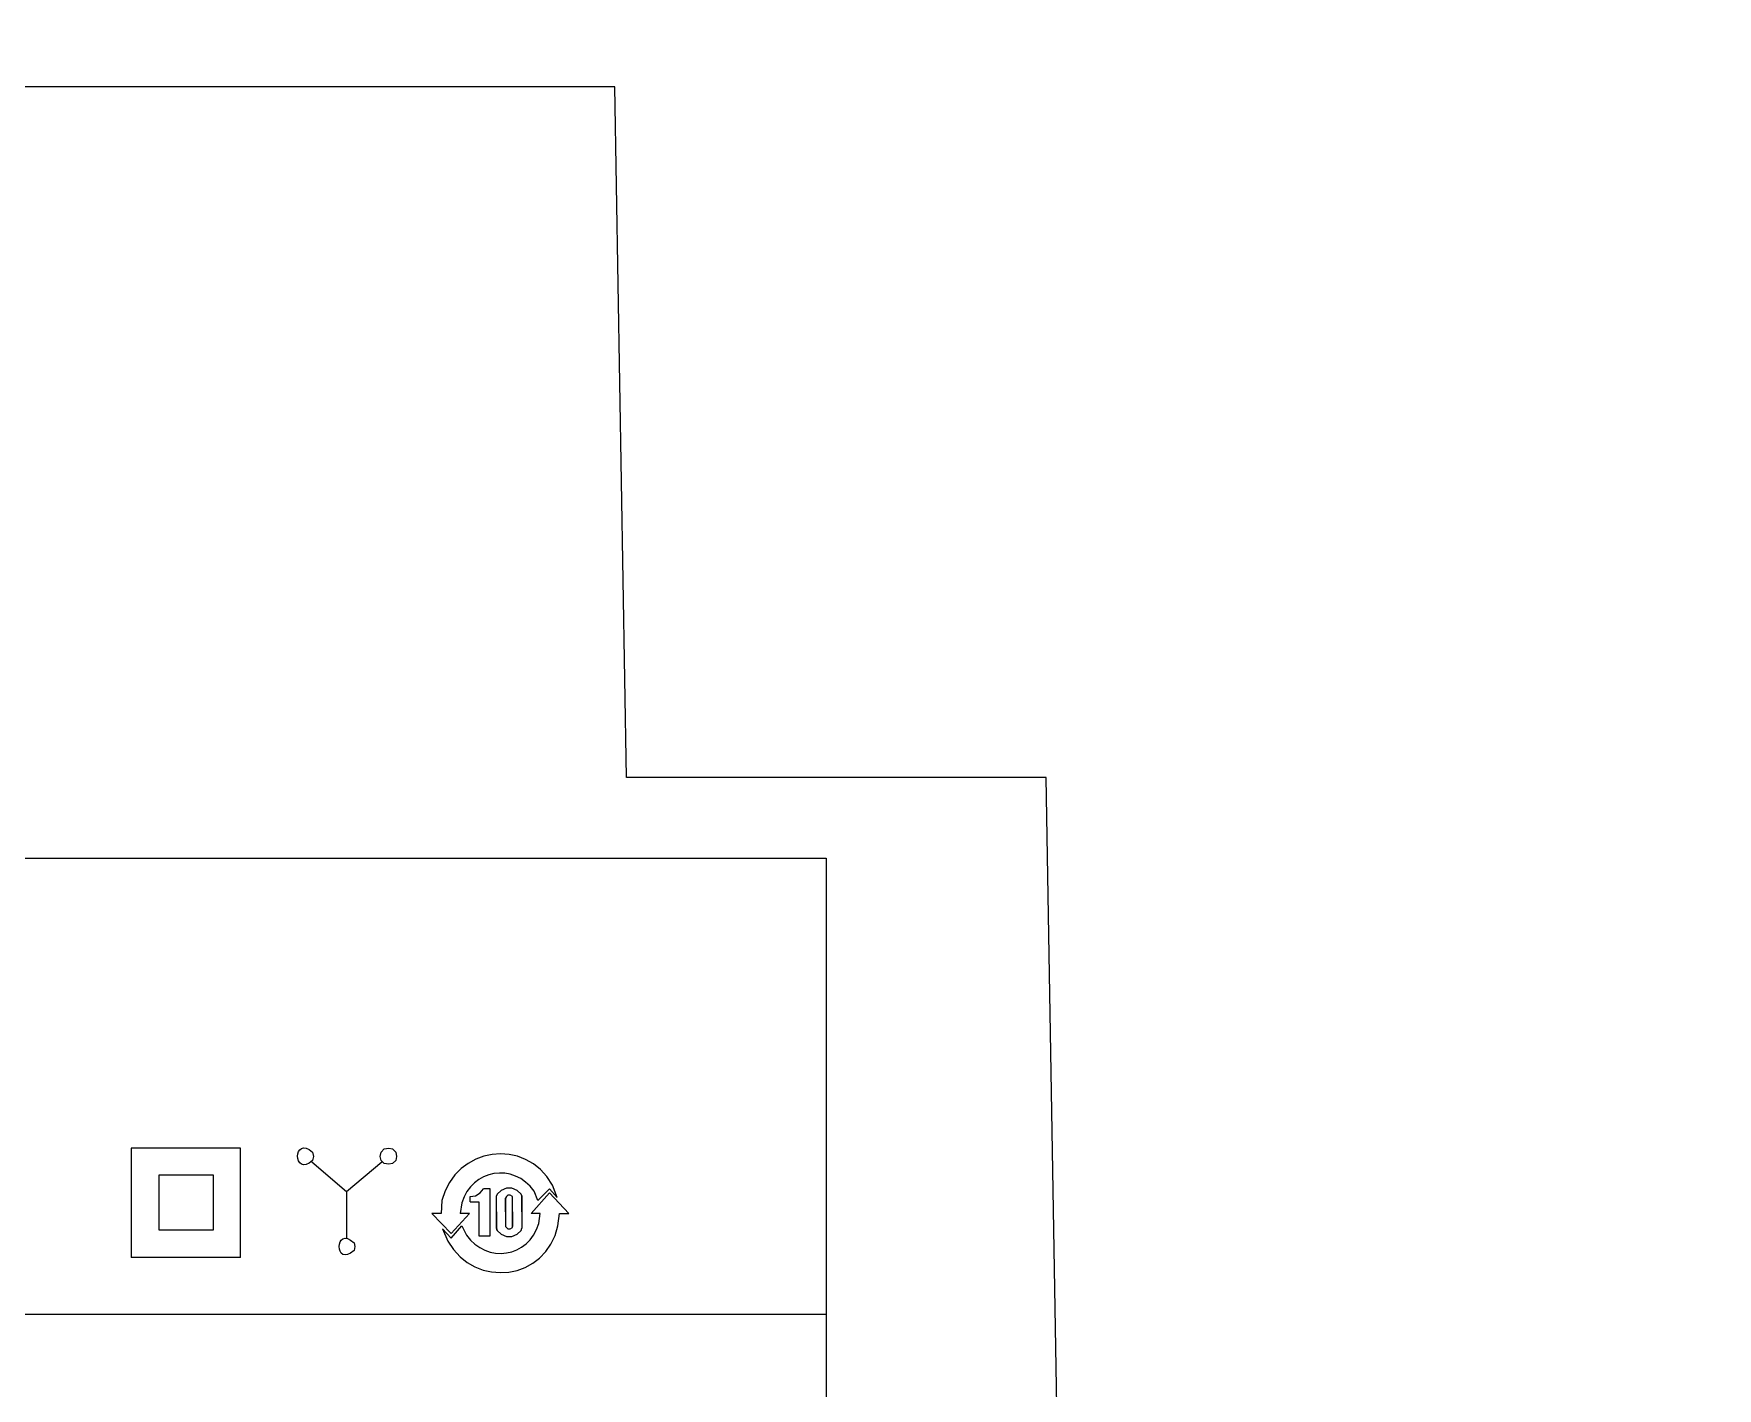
# Model space of a CAD drawing. Header units: centimetres. Extents: x -20.7 to 20.7, y -14.5 to 14.5.
# Drawn here: x 4.005 to 8.64, y 4.181 to 7.909 of the extents above; entities that cross this region are included whole.
import ezdxf

# ---------------------------------------------------------------- set-up
doc = ezdxf.new("R2010")
doc.units = ezdxf.units.CM
doc.header["$MEASUREMENT"] = 0
doc.layers.add('layer 1', color=7, linetype='Continuous')

msp = doc.modelspace()

# ---------------------------------------------------------------- linework, layer by layer
at = {"layer": 'layer 1', "lineweight": 9}
msp.add_open_spline([(19.88612, 13.89874), (19.88612, 13.89874), (-20.11465, 13.89874), (-20.11465, 13.89874), (-20.11465, 13.89874), (-20.11465, 13.89874), (-20.11465, -13.80208), (-20.11465, -13.80208)], degree=3, knots=[0, 0, 0, 0, 0.3333333, 0.3333333, 0.3333333, 0.3333333, 1, 1, 1, 1], dxfattribs=at)
at = {"layer": 'layer 1', "lineweight": 20}
msp.add_open_spline([(5.21338, 0.01129), (5.21338, 0.01129), (5.19645, 0.51082), (5.19645, 0.51082), (5.19645, 0.51082), (5.19645, 0.51082), (1.60023, 0.51082), (1.60023, 0.51082), (1.60023, 0.51082), (1.60023, 0.51082), (1.58542, 0.01129), (1.58542, 0.01129), (1.58542, 0.01129), (1.58542, 0.01129), (-1.07312, 0.01129), (-1.07312, 0.01129), (-1.07312, 0.01129), (-1.07312, 0.01129), (-1.11333, 2.36079), (-1.11333, 2.36079), (-1.11333, 2.36079), (-1.11333, 2.36079), (-1.10063, 3.21169), (-1.10063, 3.21169), (-1.10063, 3.21169), (-1.10063, 3.21169), (-0.06347, 3.21169), (-0.06347, 3.21169), (-0.06347, 3.21169), (-0.06347, 3.21169), (-0.01902, 5.86176), (-0.01902, 5.86176), (-0.01902, 5.86176), (-0.01902, 5.86176), (1.13668, 5.86176), (1.13668, 5.86176), (1.13668, 5.86176), (1.13668, 5.86176), (1.16843, 7.76252), (1.16843, 7.76252), (1.16843, 7.76252), (1.16843, 7.76252), (5.60497, 7.76252), (5.60497, 7.76252), (5.60497, 7.76252), (5.60497, 7.76252), (5.63672, 5.86176), (5.63672, 5.86176), (5.63672, 5.86176), (5.63672, 5.86176), (6.79242, 5.86176), (6.79242, 5.86176), (6.79242, 5.86176), (6.79242, 5.86176), (6.83687, 3.21169), (6.83687, 3.21169), (6.83687, 3.21169), (6.83687, 3.21169), (7.87192, 3.21169), (7.87192, 3.21169), (7.87192, 3.21169), (7.87192, 3.21169), (7.88673, 2.36079), (7.88673, 2.36079), (7.88673, 2.36079), (7.88673, 2.36079), (7.84652, 0.01129), (7.84652, 0.01129), (7.84652, 0.01129), (7.84652, 0.01129), (5.21338, 0.01129), (5.21338, 0.01129)], degree=3, knots=[0, 0, 0, 0, 0.0526316, 0.0526316, 0.0526316, 0.0526316, 0.1052632, 0.1052632, 0.1052632, 0.1052632, 0.1578947, 0.1578947, 0.1578947, 0.1578947, 0.2105263, 0.2105263, 0.2105263, 0.2105263, 0.2631579, 0.2631579, 0.2631579, 0.2631579, 0.3157895, 0.3157895, 0.3157895, 0.3157895, 0.3684211, 0.3684211, 0.3684211, 0.3684211, 0.4210526, 0.4210526, 0.4210526, 0.4210526, 0.4736842, 0.4736842, 0.4736842, 0.4736842, 0.5263158, 0.5263158, 0.5263158, 0.5263158, 0.5789474, 0.5789474, 0.5789474, 0.5789474, 0.6315789, 0.6315789, 0.6315789, 0.6315789, 0.6842105, 0.6842105, 0.6842105, 0.6842105, 0.7368421, 0.7368421, 0.7368421, 0.7368421, 0.7894737, 0.7894737, 0.7894737, 0.7894737, 0.8421053, 0.8421053, 0.8421053, 0.8421053, 0.8947368, 0.8947368, 0.8947368, 0.8947368, 1, 1, 1, 1], dxfattribs=at)
at = {"layer": 'layer 1', "lineweight": 25}
for points, knots in [([(0.58635, 5.63951), (0.58635, 5.63951), (6.18705, 5.63951), (6.18705, 5.63951), (6.18705, 5.63951), (6.18705, 5.63951), (6.18705, 2.46239), (6.18705, 2.46239)], [0, 0, 0, 0, 0.3333333, 0.3333333, 0.3333333, 0.3333333, 1, 1, 1, 1]), ([(4.77523, 4.81824), (4.77523, 4.81824), (4.77312, 4.83094), (4.77312, 4.83094), (4.77312, 4.83094), (4.71808, 4.87895), (4.71784, 4.75957), (4.77312, 4.80766), (4.77312, 4.80766), (4.77312, 4.80766), (4.77523, 4.81824), (4.77523, 4.81824)], [0, 0, 0, 0, 0.25, 0.25, 0.25, 0.25, 0.5, 0.5, 0.5, 0.5, 1, 1, 1, 1]), ([(5.44622, 4.70606), (5.44622, 4.70606), (5.43352, 4.73992), (5.43352, 4.73992), (5.43352, 4.73992), (5.35823, 4.87387), (5.16678, 4.84484), (5.12872, 4.69759), (5.12872, 4.69759), (5.12872, 4.69759), (5.1266, 4.66161), (5.1266, 4.66161)], [0, 0, 0, 0, 0.25, 0.25, 0.25, 0.25, 0.5, 0.5, 0.5, 0.5, 1, 1, 1, 1]), ([(4.57415, 4.84152), (4.57415, 4.84152), (4.27358, 4.84152), (4.27358, 4.84152), (4.27358, 4.84152), (4.27358, 4.84152), (4.27358, 4.54096), (4.27358, 4.54096)], [0, 0, 0, 0, 0.3333333, 0.3333333, 0.3333333, 0.3333333, 1, 1, 1, 1]), ([(5.00383, 4.81824), (5.00383, 4.81824), (5.00172, 4.83094), (5.00172, 4.83094), (5.00172, 4.83094), (5.00172, 4.83094), (4.99325, 4.83941), (4.99325, 4.83941), (4.99325, 4.83941), (4.99325, 4.83941), (4.98267, 4.84152), (4.98267, 4.84152), (4.98267, 4.84152), (4.98267, 4.84152), (4.96997, 4.83941), (4.96997, 4.83941), (4.96997, 4.83941), (4.96997, 4.83941), (4.9615, 4.83094), (4.9615, 4.83094), (4.9615, 4.83094), (4.9615, 4.83094), (4.95938, 4.81824), (4.95938, 4.81824), (4.95938, 4.81824), (4.95938, 4.81824), (4.9615, 4.80766), (4.9615, 4.80766), (4.9615, 4.80766), (4.9615, 4.80766), (4.96997, 4.79919), (4.96997, 4.79919), (4.96997, 4.79919), (4.96997, 4.79919), (4.98267, 4.79707), (4.98267, 4.79707), (4.98267, 4.79707), (4.98267, 4.79707), (4.99325, 4.79919), (4.99325, 4.79919), (4.99325, 4.79919), (4.99325, 4.79919), (5.00172, 4.80766), (5.00172, 4.80766), (5.00172, 4.80766), (5.00172, 4.80766), (5.00383, 4.81824), (5.00383, 4.81824)], [0, 0, 0, 0, 0.0769231, 0.0769231, 0.0769231, 0.0769231, 0.1538462, 0.1538462, 0.1538462, 0.1538462, 0.2307692, 0.2307692, 0.2307692, 0.2307692, 0.3076923, 0.3076923, 0.3076923, 0.3076923, 0.3846154, 0.3846154, 0.3846154, 0.3846154, 0.4615385, 0.4615385, 0.4615385, 0.4615385, 0.5384615, 0.5384615, 0.5384615, 0.5384615, 0.6153846, 0.6153846, 0.6153846, 0.6153846, 0.6923077, 0.6923077, 0.6923077, 0.6923077, 0.7692308, 0.7692308, 0.7692308, 0.7692308, 0.8461538, 0.8461538, 0.8461538, 0.8461538, 1, 1, 1, 1]), ([(4.96362, 4.80342), (4.96362, 4.80342), (4.86625, 4.72087), (4.86625, 4.72087), (4.86625, 4.72087), (4.86625, 4.72087), (4.771, 4.80342), (4.771, 4.80342)], [0, 0, 0, 0, 0.3333333, 0.3333333, 0.3333333, 0.3333333, 1, 1, 1, 1]), ([(5.3933, 4.69759), (5.3933, 4.69759), (5.38272, 4.72299), (5.38272, 4.72299), (5.38272, 4.72299), (5.32687, 4.80286), (5.21046, 4.78331), (5.18375, 4.69124), (5.18375, 4.69124), (5.18375, 4.69124), (5.17952, 4.66161), (5.17952, 4.66161)], [0, 0, 0, 0, 0.25, 0.25, 0.25, 0.25, 0.5, 0.5, 0.5, 0.5, 1, 1, 1, 1]), ([(4.34978, 4.61716), (4.34978, 4.61716), (4.50007, 4.61716), (4.50007, 4.61716), (4.50007, 4.61716), (4.50007, 4.61716), (4.50007, 4.76744), (4.50007, 4.76744)], [0, 0, 0, 0, 0.3333333, 0.3333333, 0.3333333, 0.3333333, 1, 1, 1, 1]), ([(5.20703, 4.69336), (5.20703, 4.69336), (5.23032, 4.69336), (5.23032, 4.69336), (5.23032, 4.69336), (5.23032, 4.69336), (5.23032, 4.60022), (5.23032, 4.60022), (5.23032, 4.60022), (5.23032, 4.60022), (5.26207, 4.60022), (5.26207, 4.60022), (5.26207, 4.60022), (5.26207, 4.60022), (5.26207, 4.72934), (5.26207, 4.72934), (5.26207, 4.72934), (5.26207, 4.72934), (5.24302, 4.72934), (5.24302, 4.72934)], [0, 0, 0, 0, 0.1666667, 0.1666667, 0.1666667, 0.1666667, 0.3333333, 0.3333333, 0.3333333, 0.3333333, 0.5, 0.5, 0.5, 0.5, 0.6666667, 0.6666667, 0.6666667, 0.6666667, 1, 1, 1, 1]), ([(5.20703, 4.70817), (5.20703, 4.70817), (5.22185, 4.71029), (5.22185, 4.71029), (5.22185, 4.71029), (5.22185, 4.71029), (5.23455, 4.71876), (5.23455, 4.71876), (5.23455, 4.71876), (5.23455, 4.71876), (5.24302, 4.72934), (5.24302, 4.72934)], [0, 0, 0, 0, 0.25, 0.25, 0.25, 0.25, 0.5, 0.5, 0.5, 0.5, 1, 1, 1, 1]), ([(5.34673, 4.71452), (5.34673, 4.71452), (5.33615, 4.72511), (5.33615, 4.72511), (5.33615, 4.72511), (5.33615, 4.72511), (5.32133, 4.73146), (5.32133, 4.73146), (5.32133, 4.73146), (5.32133, 4.73146), (5.30652, 4.73146), (5.30652, 4.73146), (5.30652, 4.73146), (5.30652, 4.73146), (5.2917, 4.72511), (5.2917, 4.72511), (5.2917, 4.72511), (5.2917, 4.72511), (5.28112, 4.71452), (5.28112, 4.71452), (5.28112, 4.71452), (5.28112, 4.71452), (5.279, 4.71029), (5.279, 4.71029)], [0, 0, 0, 0, 0.1428571, 0.1428571, 0.1428571, 0.1428571, 0.2857143, 0.2857143, 0.2857143, 0.2857143, 0.4285714, 0.4285714, 0.4285714, 0.4285714, 0.5714286, 0.5714286, 0.5714286, 0.5714286, 0.7142857, 0.7142857, 0.7142857, 0.7142857, 1, 1, 1, 1]), ([(5.34673, 4.71452), (5.34673, 4.71452), (5.33615, 4.72511), (5.33615, 4.72511), (5.33615, 4.72511), (5.33615, 4.72511), (5.32133, 4.73146), (5.32133, 4.73146), (5.32133, 4.73146), (5.32133, 4.73146), (5.30652, 4.73146), (5.30652, 4.73146), (5.30652, 4.73146), (5.30652, 4.73146), (5.2917, 4.72511), (5.2917, 4.72511), (5.2917, 4.72511), (5.2917, 4.72511), (5.28112, 4.71452), (5.28112, 4.71452), (5.28112, 4.71452), (5.28112, 4.71452), (5.279, 4.71029), (5.279, 4.71029)], [0, 0, 0, 0, 0.1428571, 0.1428571, 0.1428571, 0.1428571, 0.2857143, 0.2857143, 0.2857143, 0.2857143, 0.4285714, 0.4285714, 0.4285714, 0.4285714, 0.5714286, 0.5714286, 0.5714286, 0.5714286, 0.7142857, 0.7142857, 0.7142857, 0.7142857, 1, 1, 1, 1]), ([(5.44622, 4.70606), (5.44622, 4.70606), (5.42505, 4.72934), (5.42505, 4.72934), (5.42505, 4.72934), (5.42505, 4.72934), (5.3933, 4.69759), (5.3933, 4.69759)], [0, 0, 0, 0, 0.3333333, 0.3333333, 0.3333333, 0.3333333, 1, 1, 1, 1]), ([(5.28112, 4.61504), (5.28112, 4.61504), (5.279, 4.62139), (5.279, 4.62139), (5.279, 4.62139), (5.279, 4.62139), (5.279, 4.71029), (5.279, 4.71029)], [0, 0, 0, 0, 0.3333333, 0.3333333, 0.3333333, 0.3333333, 1, 1, 1, 1]), ([(5.32345, 4.70817), (5.32345, 4.70817), (5.3171, 4.71241), (5.3171, 4.71241), (5.3171, 4.71241), (5.3171, 4.71241), (5.31075, 4.71241), (5.31075, 4.71241), (5.31075, 4.71241), (5.31075, 4.71241), (5.30652, 4.70817), (5.30652, 4.70817)], [0, 0, 0, 0, 0.25, 0.25, 0.25, 0.25, 0.5, 0.5, 0.5, 0.5, 1, 1, 1, 1]), ([(5.32345, 4.70817), (5.32345, 4.70817), (5.3171, 4.71241), (5.3171, 4.71241), (5.3171, 4.71241), (5.3171, 4.71241), (5.31075, 4.71241), (5.31075, 4.71241), (5.31075, 4.71241), (5.31075, 4.71241), (5.30652, 4.70817), (5.30652, 4.70817)], [0, 0, 0, 0, 0.25, 0.25, 0.25, 0.25, 0.5, 0.5, 0.5, 0.5, 1, 1, 1, 1]), ([(5.45257, 4.66161), (5.45257, 4.66161), (5.47797, 4.66161), (5.47797, 4.66161), (5.47797, 4.66161), (5.47797, 4.66161), (5.42505, 4.71876), (5.42505, 4.71876)], [0, 0, 0, 0, 0.3333333, 0.3333333, 0.3333333, 0.3333333, 1, 1, 1, 1]), ([(5.1266, 4.66161), (5.1266, 4.66161), (5.1012, 4.66161), (5.1012, 4.66161), (5.1012, 4.66161), (5.1012, 4.66161), (5.15412, 4.60657), (5.15412, 4.60657)], [0, 0, 0, 0, 0.3333333, 0.3333333, 0.3333333, 0.3333333, 1, 1, 1, 1]), ([(5.13083, 4.61927), (5.13083, 4.61927), (5.14565, 4.58541), (5.14565, 4.58541), (5.14565, 4.58541), (5.22026, 4.4523), (5.41591, 4.47767), (5.44833, 4.62774), (5.44833, 4.62774), (5.44833, 4.62774), (5.45257, 4.66161), (5.45257, 4.66161)], [0, 0, 0, 0, 0.25, 0.25, 0.25, 0.25, 0.5, 0.5, 0.5, 0.5, 1, 1, 1, 1]), ([(5.18375, 4.62774), (5.18375, 4.62774), (5.19645, 4.60234), (5.19645, 4.60234), (5.19645, 4.60234), (5.25254, 4.52321), (5.36765, 4.53965), (5.39542, 4.63409), (5.39542, 4.63409), (5.39542, 4.63409), (5.39965, 4.66161), (5.39965, 4.66161), (5.39965, 4.66161), (5.39965, 4.66161), (5.37425, 4.66161), (5.37425, 4.66161)], [0, 0, 0, 0, 0.2, 0.2, 0.2, 0.2, 0.4, 0.4, 0.4, 0.4, 0.6, 0.6, 0.6, 0.6, 1, 1, 1, 1]), ([(4.88953, 4.57059), (4.88953, 4.57059), (4.88742, 4.58117), (4.88742, 4.58117), (4.88742, 4.58117), (4.83224, 4.63127), (4.83224, 4.50991), (4.88742, 4.56001), (4.88742, 4.56001), (4.88742, 4.56001), (4.88953, 4.57059), (4.88953, 4.57059)], [0, 0, 0, 0, 0.25, 0.25, 0.25, 0.25, 0.5, 0.5, 0.5, 0.5, 1, 1, 1, 1]), ([(5.13083, 4.61927), (5.13083, 4.61927), (5.15412, 4.59387), (5.15412, 4.59387), (5.15412, 4.59387), (5.15412, 4.59387), (5.18375, 4.62774), (5.18375, 4.62774)], [0, 0, 0, 0, 0.3333333, 0.3333333, 0.3333333, 0.3333333, 1, 1, 1, 1]), ([(5.28112, 4.61504), (5.28112, 4.61504), (5.2917, 4.60446), (5.2917, 4.60446), (5.2917, 4.60446), (5.2917, 4.60446), (5.30652, 4.59811), (5.30652, 4.59811), (5.30652, 4.59811), (5.30652, 4.59811), (5.32133, 4.59811), (5.32133, 4.59811), (5.32133, 4.59811), (5.32133, 4.59811), (5.33615, 4.60446), (5.33615, 4.60446), (5.33615, 4.60446), (5.33615, 4.60446), (5.34673, 4.61504), (5.34673, 4.61504), (5.34673, 4.61504), (5.34673, 4.61504), (5.34885, 4.62139), (5.34885, 4.62139)], [0, 0, 0, 0, 0.1428571, 0.1428571, 0.1428571, 0.1428571, 0.2857143, 0.2857143, 0.2857143, 0.2857143, 0.4285714, 0.4285714, 0.4285714, 0.4285714, 0.5714286, 0.5714286, 0.5714286, 0.5714286, 0.7142857, 0.7142857, 0.7142857, 0.7142857, 1, 1, 1, 1]), ([(5.28112, 4.61504), (5.28112, 4.61504), (5.2917, 4.60446), (5.2917, 4.60446), (5.2917, 4.60446), (5.2917, 4.60446), (5.30652, 4.59811), (5.30652, 4.59811), (5.30652, 4.59811), (5.30652, 4.59811), (5.32133, 4.59811), (5.32133, 4.59811), (5.32133, 4.59811), (5.32133, 4.59811), (5.33615, 4.60446), (5.33615, 4.60446), (5.33615, 4.60446), (5.33615, 4.60446), (5.34673, 4.61504), (5.34673, 4.61504)], [0, 0, 0, 0, 0.1666667, 0.1666667, 0.1666667, 0.1666667, 0.3333333, 0.3333333, 0.3333333, 0.3333333, 0.5, 0.5, 0.5, 0.5, 0.6666667, 0.6666667, 0.6666667, 0.6666667, 1, 1, 1, 1]), ([(5.30652, 4.62351), (5.30652, 4.62351), (5.31075, 4.61927), (5.31075, 4.61927), (5.31075, 4.61927), (5.31075, 4.61927), (5.3171, 4.61927), (5.3171, 4.61927), (5.3171, 4.61927), (5.3171, 4.61927), (5.32345, 4.62351), (5.32345, 4.62351), (5.32345, 4.62351), (5.32345, 4.62351), (5.32345, 4.62562), (5.32345, 4.62562)], [0, 0, 0, 0, 0.2, 0.2, 0.2, 0.2, 0.4, 0.4, 0.4, 0.4, 0.6, 0.6, 0.6, 0.6, 1, 1, 1, 1]), ([(5.30652, 4.62351), (5.30652, 4.62351), (5.31075, 4.61927), (5.31075, 4.61927), (5.31075, 4.61927), (5.31075, 4.61927), (5.3171, 4.61927), (5.3171, 4.61927), (5.3171, 4.61927), (5.3171, 4.61927), (5.32345, 4.62351), (5.32345, 4.62351)], [0, 0, 0, 0, 0.25, 0.25, 0.25, 0.25, 0.5, 0.5, 0.5, 0.5, 1, 1, 1, 1])]:
    msp.add_open_spline(points, degree=3, knots=knots, dxfattribs=at)
for points in [[(4.57415, 4.54096), (4.57415, 4.54096), (4.57415, 4.84152), (4.57415, 4.84152)], [(4.50007, 4.76744), (4.50007, 4.76744), (4.34978, 4.76744), (4.34978, 4.76744)], [(4.34978, 4.76744), (4.34978, 4.76744), (4.34978, 4.61716), (4.34978, 4.61716)], [(4.86625, 4.72087), (4.86625, 4.72087), (4.86625, 4.59387), (4.86625, 4.59387)], [(5.20703, 4.69336), (5.20703, 4.69336), (5.20703, 4.70817), (5.20703, 4.70817)], [(5.279, 4.66584), (5.279, 4.66584), (5.279, 4.71029), (5.279, 4.71029)], [(5.30652, 4.70817), (5.30652, 4.70817), (5.3044, 4.70394), (5.3044, 4.70394)], [(5.30652, 4.70817), (5.30652, 4.70817), (5.3044, 4.70394), (5.3044, 4.70394)], [(5.3044, 4.66584), (5.3044, 4.66584), (5.3044, 4.70394), (5.3044, 4.70394)], [(5.3044, 4.70394), (5.3044, 4.70394), (5.3044, 4.62562), (5.3044, 4.62562)], [(5.32345, 4.70394), (5.32345, 4.70394), (5.32345, 4.70817), (5.32345, 4.70817)], [(5.32345, 4.70394), (5.32345, 4.70394), (5.32345, 4.70817), (5.32345, 4.70817)], [(5.32345, 4.66584), (5.32345, 4.66584), (5.32345, 4.70394), (5.32345, 4.70394)], [(5.32345, 4.62562), (5.32345, 4.62562), (5.32345, 4.70394), (5.32345, 4.70394)], [(5.34885, 4.71029), (5.34885, 4.71029), (5.34673, 4.71452), (5.34673, 4.71452)], [(5.34885, 4.71029), (5.34885, 4.71029), (5.34673, 4.71452), (5.34673, 4.71452)], [(5.34885, 4.66584), (5.34885, 4.66584), (5.34885, 4.71029), (5.34885, 4.71029)], [(5.34885, 4.71029), (5.34885, 4.71029), (5.34885, 4.62139), (5.34885, 4.62139)], [(5.37425, 4.66161), (5.37425, 4.66161), (5.42505, 4.71876), (5.42505, 4.71876)], [(5.20492, 4.66161), (5.20492, 4.66161), (5.15412, 4.60657), (5.15412, 4.60657)], [(5.20492, 4.66161), (5.20492, 4.66161), (5.17952, 4.66161), (5.17952, 4.66161)], [(5.279, 4.66584), (5.279, 4.66584), (5.279, 4.62139), (5.279, 4.62139)], [(5.3044, 4.66584), (5.3044, 4.66584), (5.3044, 4.62562), (5.3044, 4.62562)], [(5.32345, 4.66584), (5.32345, 4.66584), (5.32345, 4.62562), (5.32345, 4.62562)], [(5.34885, 4.66584), (5.34885, 4.66584), (5.34885, 4.62139), (5.34885, 4.62139)], [(5.279, 4.62139), (5.279, 4.62139), (5.28112, 4.61504), (5.28112, 4.61504)], [(5.3044, 4.62562), (5.3044, 4.62562), (5.30652, 4.62351), (5.30652, 4.62351)], [(5.3044, 4.62562), (5.3044, 4.62562), (5.30652, 4.62351), (5.30652, 4.62351)], [(5.32345, 4.62351), (5.32345, 4.62351), (5.32345, 4.62562), (5.32345, 4.62562)], [(5.34673, 4.61504), (5.34673, 4.61504), (5.34885, 4.62139), (5.34885, 4.62139)], [(4.57415, 4.54096), (4.57415, 4.54096), (4.27358, 4.54096), (4.27358, 4.54096)], [(0.58635, 4.38432), (0.58635, 4.38432), (6.18705, 4.38432), (6.18705, 4.38432)]]:
    msp.add_open_spline(points, degree=3, dxfattribs=at)

doc.saveas('drawing.dxf')
